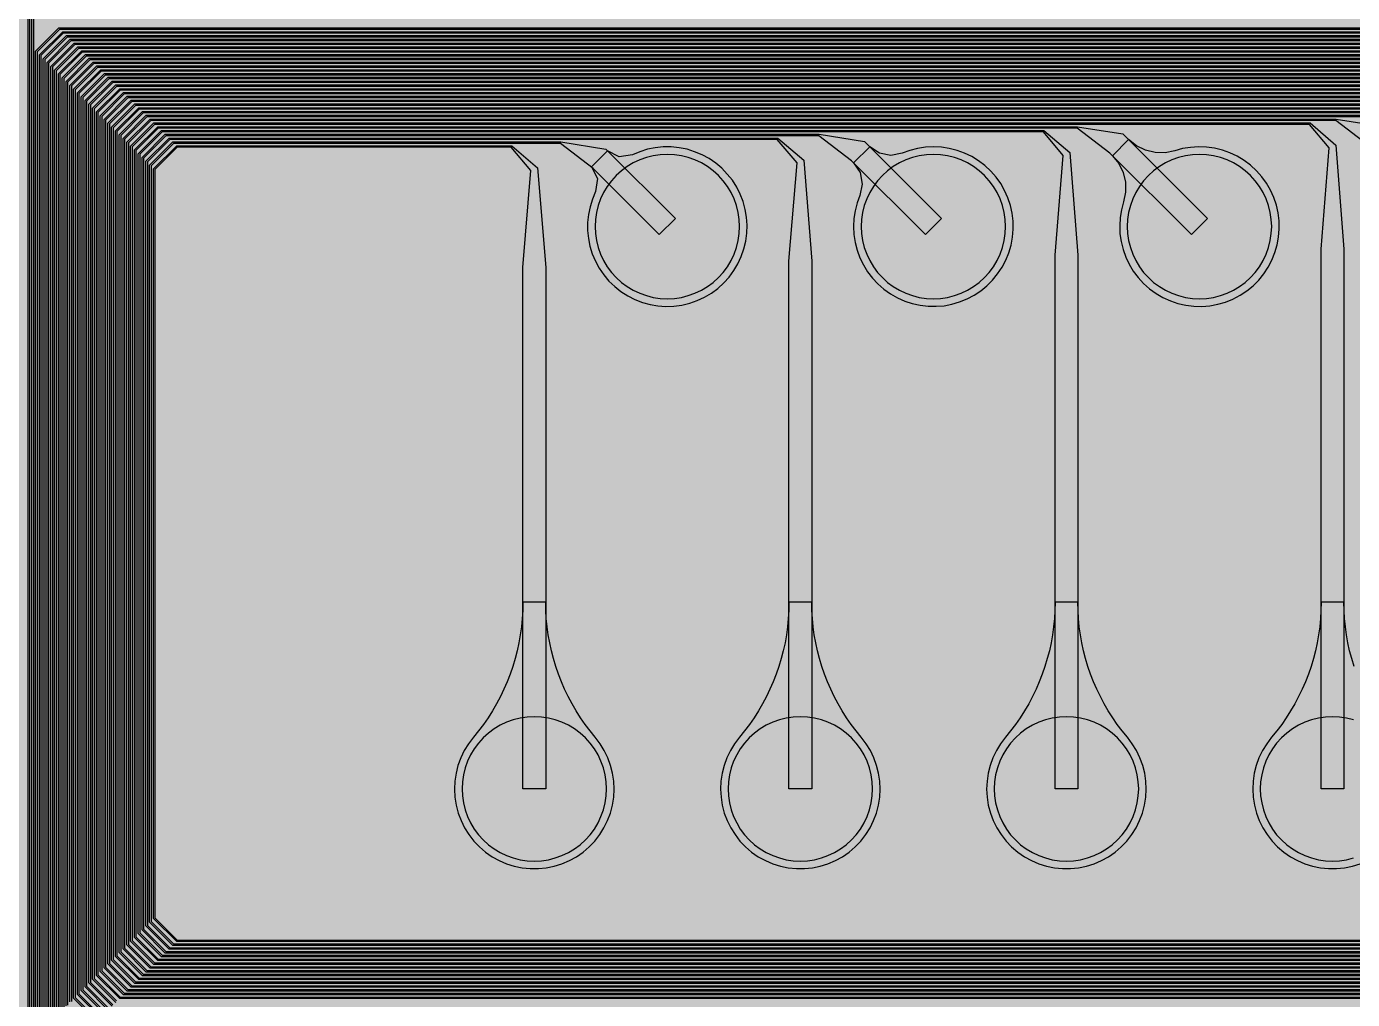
# Model space of a CAD drawing. Header units: metres. Extents: x -7240 to 10960, y -29667 to 1823.
# Drawn here: x -5920 to -4176, y -19170 to -17889 of the extents above; entities that cross this region are included whole.
import ezdxf

# ---------------------------------------------------------------- set-up
doc = ezdxf.new("R2010")
doc.units = ezdxf.units.M
for name, color, linetype in [('Metal1', 4, 'CONTINUOUS'), ('Polyimide', 7, 'CONTINUOUS'), ('Polyimide_Negative', 5, 'CONTINUOUS')]:
    doc.layers.add(name, color=color, linetype=linetype)

msp = doc.modelspace()

# ---------------------------------------------------------------- hatches: boundary and pattern name
at = {"layer": 'Polyimide'}
msp.add_hatch(color=7, dxfattribs=at).paths.add_polyline_path([(4088.5, -11806.9), (4098.7, -11851.2), (4115.6, -11893.5), (4138.6, -11932.7), (4167.4, -11968), (4201.1, -11998.5), (4239, -12023.6), (4280.3, -12042.7), (4349.2, -12073.7), (4413.2, -12113.8), (4471.3, -12162), (4522.3, -12217.7), (4565.4, -12279.7), (4599.7, -12346.9), (4624.7, -12418.2), (4639.9, -12492.2), (4645, -12567.5), (4639.9, -12642.8), (4624.7, -12716.8), (4599.7, -12788.1), (4565.4, -12855.3), (4522.3, -12917.3), (4471.3, -12973), (4413.2, -13021.2), (4349.2, -13061.3), (4280.3, -13092.3), (4239, -13111.4), (4201.1, -13136.5), (4167.4, -13167), (4138.6, -13202.3), (4115.6, -13241.5), (4098.7, -13283.8), (4088.5, -13328.1), (4085, -13373.5), (4085, -13567.5), (4099.4, -13861.6), (4142.6, -14152.8), (4214.2, -14438.4), (4313.4, -14715.5), (4439.2, -14981.7), (4590.6, -15234.2), (4766, -15470.7), (4963.7, -15688.8), (5181.8, -15886.5), (5418.3, -16061.9), (5670.8, -16213.3), (5936.9, -16339.1), (6214.1, -16438.3), (6499.7, -16509.9), (6790.9, -16553.1), (7085, -16567.5), (9960.4, -16567.5), (10038.8, -16571.4), (10116.4, -16582.9), (10192.6, -16601.9), (10266.5, -16628.4), (10337.5, -16662), (10404.8, -16702.3), (10467.9, -16749.1), (10526.1, -16801.8), (10578.8, -16860), (10625.6, -16923), (10665.9, -16990.4), (10699.5, -17061.4), (10725.9, -17135.3), (10745, -17211.4), (10756.5, -17289.1), (10760.4, -17367.5), (10760.4, -21957.3), (10721.6, -22012.9), (10686, -22070.6), (10653.6, -22130.1), (10624.5, -22191.4), (10598.9, -22254.2), (10576.8, -22318.2), (10558.3, -22383.5), (10543.4, -22449.6), (10532.2, -22516.5), (10524.7, -22583.8), (10521, -22651.5), (10521, -22719.3), (10524.7, -22787), (10532.2, -22854.4), (10543.4, -22921.2), (10558.3, -22987.4), (10576.8, -23052.6), (10598.9, -23116.7), (10624.5, -23179.5), (10653.6, -23240.7), (10686, -23300.3), (10721.6, -23357.9), (10760.4, -23413.5), (10760.4, -28667.5), (10756.5, -28745.9), (10745, -28823.6), (10725.9, -28899.7), (10699.5, -28973.6), (10665.9, -29044.6), (10625.6, -29112), (10578.8, -29175), (10526.1, -29233.2), (10467.9, -29285.9), (10404.8, -29332.7), (10337.5, -29373), (10266.5, -29406.6), (10192.6, -29433.1), (10116.4, -29452.1), (10038.8, -29463.6), (9960.4, -29467.5), (-6239.6, -29467.5), (-6318, -29463.6), (-6395.7, -29452.1), (-6471.9, -29433.1), (-6545.8, -29406.6), (-6616.7, -29373), (-6684.1, -29332.7), (-6747.1, -29285.9), (-6805.3, -29233.2), (-6858, -29175), (-6904.8, -29112), (-6945.2, -29044.6), (-6978.7, -28973.6), (-7005.2, -28899.7), (-7024.3, -28823.6), (-7035.8, -28745.9), (-7039.6, -28667.5), (-7039.6, -23426.3), (-6999.4, -23370.1), (-6962.3, -23311.6), (-6928.7, -23251.2), (-6898.5, -23189), (-6871.8, -23125.1), (-6848.8, -23059.9), (-6829.5, -22993.4), (-6814, -22926), (-6802.4, -22857.8), (-6794.6, -22789.1), (-6790.7, -22720), (-6790.7, -22650.8), (-6794.6, -22581.8), (-6802.4, -22513), (-6814, -22444.8), (-6829.5, -22377.4), (-6848.8, -22311), (-6871.8, -22245.7), (-6898.5, -22181.9), (-6928.7, -22119.7), (-6962.3, -22059.2), (-6999.4, -22000.8), (-7039.6, -21944.5), (-7039.6, -17367.5), (-7035.8, -17289.1), (-7024.3, -17211.4), (-7005.2, -17135.3), (-6978.7, -17061.4), (-6945.2, -16990.4), (-6904.8, -16923), (-6858, -16860), (-6805.3, -16801.8), (-6747.1, -16749.1), (-6684.1, -16702.3), (-6616.7, -16662), (-6545.8, -16628.4), (-6471.9, -16601.9), (-6395.7, -16582.9), (-6318, -16571.4), (-6239.6, -16567.5), (-3334, -16567.5), (-3039.9, -16553.1), (-2748.7, -16509.9), (-2463.1, -16438.3), (-2185.9, -16339.1), (-1919.8, -16213.3), (-1667.3, -16061.9), (-1430.8, -15886.5), (-1212.7, -15688.8), (-1015, -15470.7), (-839.6, -15234.2), (-688.2, -14981.7), (-562.4, -14715.5), (-463.2, -14438.4), (-391.6, -14152.8), (-348.4, -13861.6), (-334, -13567.5), (-334, -13373.5), (-337.5, -13328.1), (-347.7, -13283.8), (-364.6, -13241.5), (-387.6, -13202.3), (-416.4, -13167), (-450.1, -13136.5), (-488, -13111.4), (-529.3, -13092.3), (-529.3, -13092.3), (-598.2, -13061.3), (-662.2, -13021.2), (-720.3, -12973), (-771.3, -12917.3), (-814.4, -12855.3), (-848.7, -12788.1), (-873.7, -12716.8), (-888.9, -12642.8), (-894, -12567.5), (-888.9, -12492.2), (-873.7, -12418.2), (-848.7, -12346.9), (-814.4, -12279.7), (-771.3, -12217.7), (-720.3, -12162), (-662.2, -12113.8), (-598.2, -12073.7), (-529.3, -12042.7), (-488, -12023.6), (-450.1, -11998.5), (-416.4, -11968), (-387.6, -11932.7), (-364.6, -11893.5), (-347.7, -11851.2), (-337.5, -11806.9), (-334, -11761.5), (-334, -11074.3), (-337.5, -11028.9), (-347.7, -10984.6), (-364.6, -10942.4), (-387.6, -10903.1), (-416.4, -10867.8), (-450.1, -10837.3), (-488, -10812.2), (-529.3, -10793.2), (-529.3, -10793.2), (-598.2, -10762.1), (-662.2, -10722.1), (-720.3, -10673.8), (-771.3, -10618.1), (-814.4, -10556.1), (-848.7, -10488.9), (-873.7, -10417.6), (-888.9, -10343.7), (-894, -10268.3), (-888.9, -10193), (-873.7, -10119), (-848.7, -10047.8), (-814.4, -9980.5), (-771.3, -9918.5), (-720.3, -9862.9), (-662.2, -9814.6), (-598.2, -9774.6), (-529.3, -9743.5), (-488, -9724.5), (-450.1, -9699.4), (-416.4, -9668.8), (-387.6, -9633.5), (-364.6, -9594.3), (-347.7, -9552), (-337.5, -9507.7), (-334, -9462.4), (-334, -8775.1), (-337.5, -8729.8), (-347.7, -8685.5), (-364.6, -8643.2), (-387.6, -8604), (-416.4, -8568.7), (-450.1, -8538.1), (-488, -8513), (-529.3, -8494), (-529.3, -8494), (-598.2, -8462.9), (-662.2, -8422.9), (-720.3, -8374.6), (-771.3, -8319), (-814.4, -8257), (-848.7, -8189.7), (-873.7, -8118.5), (-888.9, -8044.5), (-894, -7969.2), (-888.9, -7893.8), (-873.7, -7819.9), (-848.7, -7748.6), (-814.4, -7681.4), (-771.3, -7619.4), (-720.3, -7563.7), (-662.2, -7515.4), (-598.2, -7475.4), (-529.3, -7444.3), (-529.3, -7444.3), (-488, -7425.3), (-450.1, -7400.2), (-416.4, -7369.7), (-387.6, -7334.4), (-364.6, -7295.1), (-347.7, -7252.9), (-337.5, -7208.6), (-334, -7163.2), (-334, -6476), (-337.5, -6430.6), (-347.7, -6386.3), (-364.6, -6344), (-387.6, -6304.8), (-416.4, -6269.5), (-450.1, -6239), (-488, -6213.9), (-529.3, -6194.8), (-529.3, -6194.8), (-598.2, -6163.8), (-662.2, -6123.7), (-720.3, -6075.5), (-771.3, -6019.8), (-814.4, -5957.8), (-848.7, -5890.6), (-873.7, -5819.3), (-888.9, -5745.3), (-894, -5670), (-888.9, -5594.7), (-873.7, -5520.7), (-848.7, -5449.4), (-814.4, -5382.2), (-771.3, -5320.2), (-720.3, -5264.5), (-662.2, -5216.3), (-598.2, -5176.2), (-529.3, -5145.2), (-529.3, -5145.2), (-488, -5126.1), (-450.1, -5101), (-416.4, -5070.5), (-387.6, -5035.2), (-364.6, -4996), (-347.7, -4953.7), (-337.5, -4909.4), (-334, -4864), (-334, 380), (-334, 1522.5), (-289, 1522.5), (-288.8, 1515.6), (-288.1, 1508.8), (-287, 1502), (-285.4, 1495.3), (-283.4, 1488.7), (-281, 1482.3), (-278.2, 1476.1), (-274.9, 1470), (-271.3, 1464.2), (-267.3, 1458.6), (-262.9, 1453.3), (-258.2, 1448.3), (-253.2, 1443.6), (-247.9, 1439.2), (-242.3, 1435.2), (-236.5, 1431.6), (-230.4, 1428.3), (-224.2, 1425.5), (-217.8, 1423.1), (-211.2, 1421.1), (-204.5, 1419.5), (-197.7, 1418.4), (-190.9, 1417.7), (-184, 1417.5), (-177.1, 1417.7), (-170.3, 1418.4), (-163.5, 1419.5), (-156.8, 1421.1), (-150.2, 1423.1), (-143.8, 1425.5), (-137.6, 1428.3), (-131.5, 1431.6), (-125.7, 1435.2), (-120.1, 1439.2), (-114.8, 1443.6), (-109.8, 1448.3), (-105.1, 1453.3), (-100.7, 1458.6), (-96.7, 1464.2), (-93.1, 1470), (-89.8, 1476.1), (-87, 1482.3), (-84.6, 1488.7), (-82.6, 1495.3), (-81, 1502), (-79.9, 1508.8), (-79.2, 1515.6), (-79, 1522.5), (1786, 1522.5), (3835, 1522.5), (3835.2, 1529), (3835.9, 1535.6), (3836.9, 1542), (3838.4, 1548.4), (3840.3, 1554.6), (3842.6, 1560.8), (3845.3, 1566.7), (3848.4, 1572.5), (3851.9, 1578.1), (3855.7, 1583.4), (3859.8, 1588.4), (3864.3, 1593.2), (3869.1, 1597.7), (3874.1, 1601.8), (3879.4, 1605.6), (3885, 1609.1), (3890.8, 1612.2), (3896.7, 1614.9), (3902.9, 1617.2), (3909.1, 1619.1), (3915.5, 1620.6), (3921.9, 1621.6), (3928.5, 1622.3), (3935, 1622.5), (3941.5, 1622.3), (3948.1, 1621.6), (3954.5, 1620.6), (3960.9, 1619.1), (3967.1, 1617.2), (3973.3, 1614.9), (3979.2, 1612.2), (3985, 1609.1), (3990.6, 1605.6), (3995.9, 1601.8), (4000.9, 1597.7), (4005.7, 1593.2), (4010.2, 1588.4), (4014.3, 1583.4), (4018.1, 1578.1), (4021.6, 1572.5), (4024.7, 1566.7), (4027.4, 1560.8), (4029.7, 1554.6), (4031.6, 1548.4), (4033.1, 1542), (4034.1, 1535.6), (4034.8, 1529), (4035, 1522.5), (4085, 1522.5), (4085, 380), (4085, 330), (4085, -4864), (4088.5, -4909.4), (4098.7, -4953.7), (4115.6, -4996), (4138.6, -5035.2), (4167.4, -5070.5), (4201.1, -5101), (4239, -5126.1), (4280.3, -5145.2), (4280.3, -5145.2), (4349.2, -5176.2), (4413.2, -5216.3), (4471.3, -5264.5), (4522.3, -5320.2), (4565.4, -5382.2), (4599.7, -5449.4), (4624.7, -5520.7), (4639.9, -5594.7), (4645, -5670), (4639.9, -5745.3), (4624.7, -5819.3), (4599.7, -5890.6), (4565.4, -5957.8), (4522.3, -6019.8), (4471.3, -6075.5), (4413.2, -6123.7), (4349.2, -6163.8), (4280.3, -6194.8), (4239, -6213.9), (4201.1, -6239), (4167.4, -6269.5), (4138.6, -6304.8), (4115.6, -6344), (4098.7, -6386.3), (4088.5, -6430.6), (4085, -6476), (4085, -11761.5), (4088.5, -11806.9)])

# ---------------------------------------------------------------- linework, layer by layer
at = {"layer": 'Metal1'}
for points in [[(-5918.1, -19227.9), (-5918.1, -16946.6), (-5887.5, -16916), (-5232.4, -16916), (-5172.9, -16925.5), (-5066.5, -17031.9), (-5087.7, -17053.1), (-5189.9, -16950.9), (-5232.8, -16918), (-5886.7, -16918), (-5916.1, -16947.4), (-5916.1, -19227.1)], [(-5913.1, -19222.9), (-5913.1, -16951.6), (-5882.5, -16921), (-5281.7, -16921), (-5247.7, -16950.2), (-5237.1, -17084.2), (-5237.1, -17782.5), (-5267.1, -17782.5), (-5267.1, -17084.2), (-5256.5, -16953.8), (-5282.5, -16923), (-5881.7, -16923), (-5911.1, -16952.4), (-5911.1, -19222.1)], [(-5908.1, -19217.9), (-5908.1, -17921.6), (-5877.5, -17891), (143.3, -17891), (179.6, -17919.2), (187.9, -17982.8), (187.9, -18152.5), (157.9, -18152.5), (157.9, -17982.8), (166.1, -17924.8), (142.5, -17893), (-5876.7, -17893), (-5906.1, -17922.4), (-5906.1, -19217.1)], [(-5903.1, -19212.9), (-5903.1, -17926.6), (-5872.5, -17896), (-31.7, -17896), (1.8, -17925.4), (12.9, -18086.2), (12.9, -18892.5), (-17.1, -18892.5), (-17.1, -18086.2), (-6.1, -17928.6), (-32.5, -17898), (-5871.7, -17898), (-5901.1, -17927.4), (-5901.1, -19212.1)], [(-5898.1, -19207.9), (-5898.1, -17931.6), (-5867.5, -17901), (-348.1, -17901), (-299, -17923.6), (-247.4, -17997.3), (-164.1, -18145.1), (-190.2, -18159.9), (-273.5, -18012), (-308.2, -17932.6), (-348.6, -17903), (-5866.7, -17903), (-5896.1, -17932.4), (-5896.1, -19207.1)], [(-5893.1, -19202.9), (-5893.1, -17936.6), (-5862.5, -17906), (-381.7, -17906), (-348.1, -17935.4), (-337.1, -18094.2), (-337.1, -18892.5), (-367.1, -18892.5), (-367.1, -18094.2), (-356.1, -17938.6), (-382.5, -17908), (-5861.7, -17908), (-5891.1, -17937.4), (-5891.1, -19202.1)], [(-5888.1, -19197.9), (-5888.1, -17941.6), (-5857.5, -17911), (-698.1, -17911), (-648.4, -17933), (-600.1, -17998.6), (-514.2, -18144.9), (-540.1, -18160.1), (-626, -18013.8), (-657.9, -17942.7), (-698.6, -17913), (-5856.7, -17913), (-5886.1, -17942.4), (-5886.1, -19197.1)], [(-5883.1, -19192.9), (-5883.1, -17946.6), (-5852.5, -17916), (-731.7, -17916), (-698.1, -17945.3), (-687.1, -18102.2), (-687.1, -18892.5), (-717.1, -18892.5), (-717.1, -18102.2), (-706.1, -17948.7), (-732.5, -17918), (-5851.7, -17918), (-5881.1, -17947.4), (-5881.1, -19192.1)], [(-5878.1, -19187.9), (-5878.1, -17951.6), (-5847.5, -17921), (-1048.1, -17921), (-997.7, -17942.4), (-953, -18000), (-864.3, -18144.7), (-889.9, -18160.3), (-978.6, -18015.6), (-1007.7, -17952.8), (-1048.6, -17923), (-5846.7, -17923), (-5876.1, -17952.4), (-5876.1, -19187.1)], [(-5873.1, -19182.9), (-5873.1, -17956.6), (-5842.5, -17926), (-1081.7, -17926), (-1048.1, -17955.3), (-1037.1, -18110.2), (-1037.1, -18892.5), (-1067.1, -18892.5), (-1067.1, -18110.2), (-1056.2, -17958.7), (-1082.5, -17928), (-5841.7, -17928), (-5871.1, -17957.4), (-5871.1, -19182.1)], [(-5868.1, -19177.9), (-5868.1, -17961.6), (-5837.5, -17931), (-1398.1, -17931), (-1346.9, -17951.7), (-1306, -18001.5), (-1214.5, -18144.4), (-1239.8, -18160.6), (-1331.3, -18017.7), (-1357.4, -17962.9), (-1398.6, -17933), (-5836.7, -17933), (-5866.1, -17962.4), (-5866.1, -19177.1)], [(-5863.1, -19172.9), (-5863.1, -17966.6), (-5832.5, -17936), (-1431.7, -17936), (-1398.1, -17965.3), (-1387.1, -18118.2), (-1387.1, -18892.5), (-1417.1, -18892.5), (-1417.1, -18118.2), (-1406.2, -17968.7), (-1432.5, -17938), (-5831.7, -17938), (-5861.1, -17967.4), (-5861.1, -19172.1)], [(-5827.5, -19198.5), (-5858.1, -19167.9), (-5858.1, -17971.6), (-5827.5, -17941), (-1748.1, -17941), (-1696.1, -17960.8), (-1659.2, -18003.2), (-1564.7, -18144.1), (-1589.6, -18160.9), (-1684.1, -18019.9), (-1707.1, -17973), (-1748.6, -17943), (-5826.7, -17943), (-5856.1, -17972.4), (-5856.1, -19167.1), (-5826.7, -19196.5)], [(-5822.5, -19193.5), (-5853.1, -19162.9), (-5853.1, -17976.6), (-5822.5, -17946), (-1781.7, -17946), (-1748, -17975.3), (-1737.1, -18126.2), (-1737.1, -18892.5), (-1767.1, -18892.5), (-1767.1, -18126.2), (-1756.2, -17978.7), (-1782.5, -17948), (-5821.7, -17948), (-5851.1, -17977.4), (-5851.1, -19162.1), (-5821.7, -19191.5)], [(-5817.5, -19188.5), (-5848.1, -19157.9), (-5848.1, -17981.6), (-5817.5, -17951), (-2098.1, -17951), (-2045.3, -17969.9), (-2012.6, -18005.1), (-1914.9, -18143.9), (-1939.4, -18161.1), (-2037.1, -18022.4), (-2056.9, -17983.2), (-2098.6, -17953), (-5816.7, -17953), (-5846.1, -17982.4), (-5846.1, -19157.1), (-5816.7, -19186.5)], [(-5812.5, -19183.5), (-5843.1, -19152.9), (-5843.1, -17986.6), (-5812.5, -17956), (-2131.7, -17956), (-2098, -17985.3), (-2087.1, -18134.2), (-2087.1, -18892.5), (-2117.1, -18892.5), (-2117.1, -18134.2), (-2106.3, -17988.7), (-2132.5, -17958), (-5811.7, -17958), (-5841.1, -17987.4), (-5841.1, -19152.1), (-5811.7, -19181.5)], [(-5807.5, -19178.5), (-5838.1, -19147.9), (-5838.1, -17991.6), (-5807.5, -17961), (-2448.1, -17961), (-2394.4, -17978.8), (-2366.1, -18007.2), (-2265.1, -18143.6), (-2289.2, -18161.4), (-2390.2, -18025.1), (-2406.6, -17993.4), (-2448.6, -17963), (-5806.7, -17963), (-5836.1, -17992.4), (-5836.1, -19147.1), (-5806.7, -19176.5)], [(-5802.5, -19173.5), (-5833.1, -19142.9), (-5833.1, -17996.6), (-5802.5, -17966), (-2481.7, -17966), (-2448, -17995.3), (-2437.1, -18142.2), (-2437.1, -18892.5), (-2467.1, -18892.5), (-2467.1, -18142.2), (-2456.3, -17998.7), (-2482.5, -17968), (-5801.7, -17968), (-5831.1, -17997.4), (-5831.1, -19142.1), (-5801.7, -19171.5)], [(628.3, -19168.5), (-5797.5, -19168.5), (-5828.1, -19137.9), (-5828.1, -18001.6), (-5797.5, -17971), (-2798.1, -17971), (-2743.4, -17987.6), (-2719.9, -18009.6), (-2615.3, -18143.3), (-2638.9, -18161.7), (-2743.5, -18028.1), (-2756.3, -18003.6), (-2798.6, -17973), (-5796.7, -17973), (-5826.1, -18002.4), (-5826.1, -19137.1), (-5796.7, -19166.5), (627.5, -19166.5)], [(623.3, -19163.5), (-5792.5, -19163.5), (-5823.1, -19132.9), (-5823.1, -18006.6), (-5792.5, -17976), (-2831.7, -17976), (-2797.9, -18005.3), (-2787.1, -18150.2), (-2787.1, -18892.5), (-2817.1, -18892.5), (-2817.1, -18150.2), (-2806.3, -18008.7), (-2832.5, -17978), (-5791.7, -17978), (-5821.1, -18007.4), (-5821.1, -19132.1), (-5791.7, -19161.5), (622.5, -19161.5)], [(618.3, -19158.5), (-5787.5, -19158.5), (-5818.1, -19127.9), (-5818.1, -18011.6), (-5787.5, -17981), (-3177.4, -17981), (-3121.3, -17995.6), (-3086.5, -18021.9), (-2966.5, -18141.9), (-2987.7, -18163.1), (-3107.7, -18043.1), (-3131.5, -18010.9), (-3177.8, -17983), (-5786.7, -17983), (-5816.1, -18012.4), (-5816.1, -19127.1), (-5786.7, -19156.5), (617.5, -19156.5)], [(613.3, -19153.5), (-5782.5, -19153.5), (-5813.1, -19122.9), (-5813.1, -18016.6), (-5782.5, -17986), (-3181.7, -17986), (-3147.9, -18015.2), (-3137.1, -18158.2), (-3137.1, -18892.5), (-3167.1, -18892.5), (-3167.1, -18158.2), (-3156.4, -18018.8), (-3182.5, -17988), (-5781.7, -17988), (-5811.1, -18017.4), (-5811.1, -19122.1), (-5781.7, -19151.5), (612.5, -19151.5)], [(608.3, -19148.5), (-5777.5, -19148.5), (-5808.1, -19117.9), (-5808.1, -18021.6), (-5777.5, -17991), (-3517.4, -17991), (-3460.5, -18004.4), (-3436.5, -18021.9), (-3316.5, -18141.9), (-3337.7, -18163.1), (-3457.7, -18043.1), (-3472.3, -18022), (-3517.8, -17993), (-5776.7, -17993), (-5806.1, -18022.4), (-5806.1, -19117.1), (-5776.7, -19146.5), (607.5, -19146.5)], [(603.3, -19143.5), (-5772.5, -19143.5), (-5803.1, -19112.9), (-5803.1, -18026.6), (-5772.5, -17996), (-3531.7, -17996), (-3497.9, -18025.2), (-3487.1, -18166.2), (-3487.1, -18892.5), (-3517.1, -18892.5), (-3517.1, -18166.2), (-3506.4, -18028.8), (-3532.5, -17998), (-5771.7, -17998), (-5801.1, -18027.4), (-5801.1, -19112.1), (-5771.7, -19141.5), (602.5, -19141.5)], [(598.3, -19138.5), (-5767.5, -19138.5), (-5798.1, -19107.9), (-5798.1, -18031.6), (-5767.5, -18001), (-3857.4, -18001), (-3799.4, -18012.8), (-3786.5, -18021.9), (-3666.5, -18141.9), (-3687.7, -18163.1), (-3807.7, -18043.1), (-3813.4, -18033.7), (-3857.8, -18003), (-5766.7, -18003), (-5796.1, -18032.4), (-5796.1, -19107.1), (-5766.7, -19136.5), (597.5, -19136.5)], [(593.3, -19133.5), (-5762.5, -19133.5), (-5793.1, -19102.9), (-5793.1, -18036.6), (-5762.5, -18006), (-3881.7, -18006), (-3847.8, -18035.2), (-3837.1, -18174.2), (-3837.1, -18892.5), (-3867.1, -18892.5), (-3867.1, -18174.2), (-3856.4, -18038.8), (-3882.5, -18008), (-5761.7, -18008), (-5791.1, -18037.4), (-5791.1, -19102.1), (-5761.7, -19131.5), (592.5, -19131.5)], [(588.3, -19128.5), (-5757.5, -19128.5), (-5788.1, -19097.9), (-5788.1, -18041.6), (-5757.5, -18011), (-4197.4, -18011), (-4137.9, -18020.5), (-4016.5, -18141.9), (-4037.7, -18163.1), (-4154.9, -18045.9), (-4197.8, -18013), (-5756.7, -18013), (-5786.1, -18042.4), (-5786.1, -19097.1), (-5756.7, -19126.5), (587.5, -19126.5)], [(583.3, -19123.5), (-5752.5, -19123.5), (-5783.1, -19092.9), (-5783.1, -18046.6), (-5752.5, -18016), (-4231.7, -18016), (-4197.8, -18045.2), (-4187.1, -18182.2), (-4187.1, -18892.5), (-4217.1, -18892.5), (-4217.1, -18182.2), (-4206.5, -18048.8), (-4232.5, -18018), (-5751.7, -18018), (-5781.1, -18047.4), (-5781.1, -19092.1), (-5751.7, -19121.5), (582.5, -19121.5)], [(578.3, -19118.5), (-5747.5, -19118.5), (-5778.1, -19087.9), (-5778.1, -18051.6), (-5747.5, -18021), (-4537.4, -18021), (-4477.9, -18030.5), (-4366.5, -18141.9), (-4387.7, -18163.1), (-4494.9, -18055.9), (-4537.8, -18023), (-5746.7, -18023), (-5776.1, -18052.4), (-5776.1, -19087.1), (-5746.7, -19116.5), (577.5, -19116.5)], [(573.3, -19113.5), (-5742.5, -19113.5), (-5773.1, -19082.9), (-5773.1, -18056.6), (-5742.5, -18026), (-4581.7, -18026), (-4547.7, -18055.2), (-4537.1, -18190.2), (-4537.1, -18892.5), (-4567.1, -18892.5), (-4567.1, -18190.2), (-4556.5, -18058.8), (-4582.5, -18028), (-5741.7, -18028), (-5771.1, -18057.4), (-5771.1, -19082.1), (-5741.7, -19111.5), (572.5, -19111.5)], [(568.3, -19108.5), (-5737.5, -19108.5), (-5768.1, -19077.9), (-5768.1, -18061.6), (-5737.5, -18031), (-4877.4, -18031), (-4817.9, -18040.5), (-4716.5, -18141.9), (-4737.7, -18163.1), (-4834.9, -18065.9), (-4877.8, -18033), (-5736.7, -18033), (-5766.1, -18062.4), (-5766.1, -19077.1), (-5736.7, -19106.5), (567.5, -19106.5)], [(563.3, -19103.5), (-5732.5, -19103.5), (-5763.1, -19072.9), (-5763.1, -18066.6), (-5732.5, -18036), (-4931.7, -18036), (-4897.7, -18065.2), (-4887.1, -18198.2), (-4887.1, -18892.5), (-4917.1, -18892.5), (-4917.1, -18198.2), (-4906.5, -18068.8), (-4932.5, -18038), (-5731.7, -18038), (-5761.1, -18067.4), (-5761.1, -19072.1), (-5731.7, -19101.5), (562.5, -19101.5)], [(558.3, -19098.5), (-5727.5, -19098.5), (-5758.1, -19067.9), (-5758.1, -18071.6), (-5727.5, -18041), (-5217.4, -18041), (-5157.9, -18050.5), (-5066.5, -18141.9), (-5087.7, -18163.1), (-5174.9, -18075.9), (-5217.8, -18043), (-5726.7, -18043), (-5756.1, -18072.4), (-5756.1, -19067.1), (-5726.7, -19096.5), (557.5, -19096.5)], [(553.3, -19093.5), (-5722.5, -19093.5), (-5753.1, -19062.9), (-5753.1, -18076.6), (-5722.5, -18046), (-5281.7, -18046), (-5247.7, -18075.2), (-5237.1, -18206.2), (-5237.1, -18892.5), (-5267.1, -18892.5), (-5267.1, -18206.2), (-5256.6, -18078.8), (-5282.5, -18048), (-5721.7, -18048), (-5751.1, -18077.4), (-5751.1, -19062.1), (-5721.7, -19091.5), (552.5, -19091.5)], [(-4173.8, -18731.4), (-4176.9, -18721.1), (-4179.6, -18710.8), (-4181.9, -18700.3), (-4183.8, -18689.7), (-4185.2, -18679.1), (-4186.3, -18668.4), (-4186.9, -18657.7), (-4187.1, -18646.9), (-4217.1, -18646.9), (-4217.1, -18646.9), (-4217.3, -18657.7), (-4218, -18668.4), (-4219, -18679.1), (-4220.5, -18689.7), (-4222.3, -18700.3), (-4224.6, -18710.8), (-4227.3, -18721.1), (-4230.4, -18731.4), (-4233.9, -18741.6), (-4237.8, -18751.6), (-4242.1, -18761.4), (-4246.7, -18771.1), (-4251.8, -18780.6), (-4257.2, -18789.9), (-4262.9, -18798.9), (-4269, -18807.7), (-4275.5, -18816.3), (-4282.3, -18824.6), (-4288.7, -18833.1), (-4294.2, -18842.1), (-4298.9, -18851.7), (-4302.5, -18861.6), (-4305.1, -18871.9), (-4306.6, -18882.4), (-4307.1, -18893), (-4306.5, -18903.6), (-4304.9, -18914.1), (-4302.2, -18924.3), (-4298.5, -18934.2), (-4293.8, -18943.7), (-4288.1, -18952.7), (-4281.6, -18961.1), (-4274.3, -18968.8), (-4266.2, -18975.7), (-4257.5, -18981.7), (-4248.2, -18986.8), (-4238.5, -18991), (-4228.4, -18994.2), (-4218, -18996.3), (-4207.4, -18997.4), (-4196.8, -18997.4), (-4186.3, -18996.3), (-4175.9, -18994.2), (-4165.8, -18991)]]:
    msp.add_lwpolyline(points, dxfattribs=at)
for points in [[(-5177, -18073.8), (-5169, -18089.3), (-5171.5, -18106.5), (-5175.7, -18116.2), (-5178.8, -18126.3), (-5180.9, -18136.6), (-5182, -18147.1), (-5182, -18157.6), (-5181, -18168.1), (-5178.9, -18178.4), (-5175.8, -18188.5), (-5171.7, -18198.2), (-5166.6, -18207.4), (-5160.7, -18216.1), (-5153.9, -18224.1), (-5146.3, -18231.5), (-5138.1, -18238), (-5129.2, -18243.7), (-5119.8, -18248.4), (-5110, -18252.2), (-5099.8, -18255), (-5089.4, -18256.8), (-5078.9, -18257.5), (-5068.4, -18257.1), (-5058, -18255.7), (-5047.7, -18253.3), (-5037.8, -18249.9), (-5028.2, -18245.4), (-5019.2, -18240.1), (-5010.7, -18233.8), (-5002.9, -18226.7), (-4995.8, -18218.9), (-4989.6, -18210.5), (-4984.2, -18201.4), (-4979.8, -18191.8), (-4976.3, -18181.9), (-4973.9, -18171.7), (-4972.5, -18161.2), (-4972.1, -18150.7), (-4972.8, -18140.2), (-4974.6, -18129.8), (-4977.4, -18119.6), (-4981.2, -18109.8), (-4985.9, -18100.4), (-4991.6, -18091.6), (-4998.2, -18083.3), (-5005.5, -18075.7), (-5013.5, -18068.9), (-5022.2, -18063), (-5031.5, -18057.9), (-5041.2, -18053.9), (-5051.2, -18050.7), (-5061.5, -18048.7), (-5072, -18047.6), (-5082.6, -18047.6), (-5093, -18048.7), (-5103.3, -18050.8), (-5113.4, -18054), (-5123.1, -18058.1), (-5140.3, -18060.6), (-5155.8, -18052.6), (-5177, -18073.8)], [(-4832.1, -18068.7), (-4823.6, -18081.5), (-4820.7, -18096.5), (-4823.8, -18111.5), (-4827.4, -18121.4), (-4830, -18131.6), (-4831.6, -18142), (-4832.1, -18152.5), (-4831.6, -18163), (-4830, -18173.4), (-4827.4, -18183.6), (-4823.8, -18193.5), (-4819.2, -18203), (-4813.7, -18211.9), (-4807.3, -18220.3), (-4800.1, -18228), (-4792.2, -18234.9), (-4783.6, -18241), (-4774.5, -18246.2), (-4764.9, -18250.5), (-4754.9, -18253.8), (-4744.6, -18256), (-4734.1, -18257.3), (-4723.6, -18257.4), (-4713.1, -18256.6), (-4702.8, -18254.6), (-4692.7, -18251.7), (-4682.9, -18247.7), (-4673.6, -18242.8), (-4664.8, -18237), (-4656.7, -18230.4), (-4649.3, -18222.9), (-4642.6, -18214.8), (-4636.8, -18206), (-4631.9, -18196.7), (-4627.9, -18186.9), (-4625, -18176.8), (-4623.1, -18166.5), (-4622.2, -18156), (-4622.4, -18145.5), (-4623.6, -18135), (-4625.9, -18124.8), (-4629.1, -18114.8), (-4633.4, -18105.1), (-4638.6, -18096), (-4644.7, -18087.4), (-4651.6, -18079.5), (-4659.3, -18072.3), (-4667.7, -18065.9), (-4676.7, -18060.4), (-4686.1, -18055.8), (-4696, -18052.2), (-4706.2, -18049.6), (-4716.6, -18048), (-4727.1, -18047.5), (-4737.6, -18048), (-4748, -18049.6), (-4758.2, -18052.2), (-4768.1, -18055.8), (-4783.1, -18058.9), (-4798.2, -18056), (-4810.9, -18047.5), (-4832.1, -18068.7)], [(-4491.6, -18059.2), (-4483.4, -18069.5), (-4477.6, -18081.3), (-4474.5, -18094.1), (-4474.3, -18107.2), (-4477, -18120.1), (-4479.8, -18130.3), (-4481.5, -18140.7), (-4482.1, -18151.3), (-4481.7, -18161.9), (-4480.2, -18172.3), (-4477.7, -18182.6), (-4474.2, -18192.6), (-4469.7, -18202.1), (-4464.2, -18211.2), (-4457.9, -18219.6), (-4450.7, -18227.4), (-4442.8, -18234.4), (-4434.2, -18240.6), (-4425.1, -18245.9), (-4415.4, -18250.3), (-4405.4, -18253.6), (-4395.1, -18256), (-4384.6, -18257.2), (-4374, -18257.5), (-4363.5, -18256.6), (-4353.1, -18254.7), (-4342.9, -18251.8), (-4333.1, -18247.8), (-4323.7, -18242.9), (-4314.9, -18237.1), (-4306.7, -18230.4), (-4299.2, -18222.9), (-4292.5, -18214.7), (-4286.7, -18205.9), (-4281.8, -18196.5), (-4277.9, -18186.7), (-4274.9, -18176.6), (-4273, -18166.2), (-4272.2, -18155.6), (-4272.4, -18145), (-4273.7, -18134.6), (-4276, -18124.2), (-4279.4, -18114.2), (-4283.7, -18104.6), (-4289, -18095.4), (-4295.2, -18086.8), (-4302.2, -18078.9), (-4310, -18071.8), (-4318.4, -18065.4), (-4327.5, -18060), (-4337.1, -18055.4), (-4347, -18051.9), (-4357.3, -18049.4), (-4367.8, -18047.9), (-4378.3, -18047.5), (-4388.9, -18048.2), (-4399.3, -18049.9), (-4409.5, -18052.6), (-4422.4, -18055.3), (-4435.6, -18055.1), (-4448.3, -18052), (-4460.1, -18046.2), (-4470.4, -18038), (-4491.6, -18059.2)], [(-5267.1, -18646.9), (-5267.3, -18657.7), (-5268, -18668.4), (-5269, -18679.1), (-5270.5, -18689.7), (-5272.3, -18700.3), (-5274.6, -18710.8), (-5277.3, -18721.1), (-5280.4, -18731.4), (-5283.9, -18741.6), (-5287.8, -18751.6), (-5292.1, -18761.4), (-5296.7, -18771.1), (-5301.8, -18780.6), (-5307.2, -18789.9), (-5312.9, -18798.9), (-5319, -18807.7), (-5325.5, -18816.3), (-5332.3, -18824.6), (-5338.7, -18833.1), (-5344.2, -18842.1), (-5348.9, -18851.7), (-5352.5, -18861.6), (-5355.1, -18871.9), (-5356.6, -18882.4), (-5357.1, -18893), (-5356.5, -18903.6), (-5354.9, -18914.1), (-5352.2, -18924.3), (-5348.5, -18934.2), (-5343.8, -18943.7), (-5338.1, -18952.7), (-5331.6, -18961.1), (-5324.3, -18968.8), (-5316.2, -18975.7), (-5307.5, -18981.7), (-5298.2, -18986.8), (-5288.5, -18991), (-5278.4, -18994.2), (-5268, -18996.3), (-5257.4, -18997.4), (-5246.8, -18997.4), (-5236.3, -18996.3), (-5225.9, -18994.2), (-5215.8, -18991), (-5206, -18986.8), (-5196.7, -18981.7), (-5188, -18975.7), (-5180, -18968.8), (-5172.6, -18961.1), (-5166.1, -18952.7), (-5160.5, -18943.7), (-5155.8, -18934.2), (-5152.1, -18924.3), (-5149.4, -18914.1), (-5147.7, -18903.6), (-5147.1, -18893), (-5147.6, -18882.4), (-5149.2, -18871.9), (-5151.8, -18861.6), (-5155.4, -18851.7), (-5160, -18842.1), (-5165.6, -18833.1), (-5172, -18824.6), (-5178.8, -18816.3), (-5185.2, -18807.7), (-5191.3, -18798.9), (-5197.1, -18789.9), (-5202.5, -18780.6), (-5207.5, -18771.1), (-5212.2, -18761.4), (-5216.4, -18751.6), (-5220.3, -18741.6), (-5223.8, -18731.4), (-5226.9, -18721.1), (-5229.6, -18710.8), (-5231.9, -18700.3), (-5233.8, -18689.7), (-5235.2, -18679.1), (-5236.3, -18668.4), (-5236.9, -18657.7), (-5237.1, -18646.9), (-5267.1, -18646.9)], [(-4917.1, -18646.9), (-4917.3, -18657.7), (-4918, -18668.4), (-4919, -18679.1), (-4920.5, -18689.7), (-4922.3, -18700.3), (-4924.6, -18710.8), (-4927.3, -18721.1), (-4930.4, -18731.4), (-4933.9, -18741.6), (-4937.8, -18751.6), (-4942.1, -18761.4), (-4946.7, -18771.1), (-4951.8, -18780.6), (-4957.2, -18789.9), (-4962.9, -18798.9), (-4969, -18807.7), (-4975.5, -18816.3), (-4982.3, -18824.6), (-4988.7, -18833.1), (-4994.2, -18842.1), (-4998.9, -18851.7), (-5002.5, -18861.6), (-5005.1, -18871.9), (-5006.6, -18882.4), (-5007.1, -18893), (-5006.5, -18903.6), (-5004.9, -18914.1), (-5002.2, -18924.3), (-4998.5, -18934.2), (-4993.8, -18943.7), (-4988.1, -18952.7), (-4981.6, -18961.1), (-4974.3, -18968.8), (-4966.2, -18975.7), (-4957.5, -18981.7), (-4948.2, -18986.8), (-4938.5, -18991), (-4928.4, -18994.2), (-4918, -18996.3), (-4907.4, -18997.4), (-4896.8, -18997.4), (-4886.3, -18996.3), (-4875.9, -18994.2), (-4865.8, -18991), (-4856, -18986.8), (-4846.7, -18981.7), (-4838, -18975.7), (-4830, -18968.8), (-4822.6, -18961.1), (-4816.1, -18952.7), (-4810.5, -18943.7), (-4805.8, -18934.2), (-4802.1, -18924.3), (-4799.4, -18914.1), (-4797.7, -18903.6), (-4797.1, -18893), (-4797.6, -18882.4), (-4799.2, -18871.9), (-4801.8, -18861.6), (-4805.4, -18851.7), (-4810, -18842.1), (-4815.6, -18833.1), (-4822, -18824.6), (-4828.8, -18816.3), (-4835.2, -18807.7), (-4841.3, -18798.9), (-4847.1, -18789.9), (-4852.5, -18780.6), (-4857.5, -18771.1), (-4862.2, -18761.4), (-4866.4, -18751.6), (-4870.3, -18741.6), (-4873.8, -18731.4), (-4876.9, -18721.1), (-4879.6, -18710.8), (-4881.9, -18700.3), (-4883.8, -18689.7), (-4885.2, -18679.1), (-4886.3, -18668.4), (-4886.9, -18657.7), (-4887.1, -18646.9), (-4917.1, -18646.9)], [(-4567.1, -18646.9), (-4567.3, -18657.7), (-4568, -18668.4), (-4569, -18679.1), (-4570.5, -18689.7), (-4572.3, -18700.3), (-4574.6, -18710.8), (-4577.3, -18721.1), (-4580.4, -18731.4), (-4583.9, -18741.6), (-4587.8, -18751.6), (-4592.1, -18761.4), (-4596.7, -18771.1), (-4601.8, -18780.6), (-4607.2, -18789.9), (-4612.9, -18798.9), (-4619, -18807.7), (-4625.5, -18816.3), (-4632.3, -18824.6), (-4638.7, -18833.1), (-4644.2, -18842.1), (-4648.9, -18851.7), (-4652.5, -18861.6), (-4655.1, -18871.9), (-4656.6, -18882.4), (-4657.1, -18893), (-4656.5, -18903.6), (-4654.9, -18914.1), (-4652.2, -18924.3), (-4648.5, -18934.2), (-4643.8, -18943.7), (-4638.1, -18952.7), (-4631.6, -18961.1), (-4624.3, -18968.8), (-4616.2, -18975.7), (-4607.5, -18981.7), (-4598.2, -18986.8), (-4588.5, -18991), (-4578.4, -18994.2), (-4568, -18996.3), (-4557.4, -18997.4), (-4546.8, -18997.4), (-4536.3, -18996.3), (-4525.9, -18994.2), (-4515.8, -18991), (-4506, -18986.8), (-4496.7, -18981.7), (-4488, -18975.7), (-4480, -18968.8), (-4472.6, -18961.1), (-4466.1, -18952.7), (-4460.5, -18943.7), (-4455.8, -18934.2), (-4452.1, -18924.3), (-4449.4, -18914.1), (-4447.7, -18903.6), (-4447.1, -18893), (-4447.6, -18882.4), (-4449.2, -18871.9), (-4451.8, -18861.6), (-4455.4, -18851.7), (-4460, -18842.1), (-4465.6, -18833.1), (-4472, -18824.6), (-4478.8, -18816.3), (-4485.2, -18807.7), (-4491.3, -18798.9), (-4497.1, -18789.9), (-4502.5, -18780.6), (-4507.5, -18771.1), (-4512.2, -18761.4), (-4516.4, -18751.6), (-4520.3, -18741.6), (-4523.8, -18731.4), (-4526.9, -18721.1), (-4529.6, -18710.8), (-4531.9, -18700.3), (-4533.8, -18689.7), (-4535.2, -18679.1), (-4536.3, -18668.4), (-4536.9, -18657.7), (-4537.1, -18646.9), (-4567.1, -18646.9)]]:
    msp.add_lwpolyline(points, close=True, dxfattribs=at)
at = {"layer": 'Polyimide_Negative'}
for points in [[(-4982.1, -18152.5), (-4982.6, -18143.2), (-4984, -18134), (-4986.2, -18124.9), (-4989.4, -18116.1), (-4993.3, -18107.7), (-4998.1, -18099.7), (-5003.7, -18092.2), (-5009.9, -18085.3), (-5016.9, -18079.1), (-5024.3, -18073.5), (-5032.3, -18068.7), (-5040.8, -18064.7), (-5049.5, -18061.6), (-5058.6, -18059.3), (-5067.8, -18058), (-5077.1, -18057.5), (-5086.4, -18058), (-5095.7, -18059.3), (-5104.7, -18061.6), (-5113.5, -18064.7), (-5121.9, -18068.7), (-5129.9, -18073.5), (-5137.4, -18079.1), (-5144.3, -18085.3), (-5150.6, -18092.2), (-5156.1, -18099.7), (-5160.9, -18107.7), (-5164.9, -18116.1), (-5168, -18124.9), (-5170.3, -18134), (-5171.7, -18143.2), (-5172.1, -18152.5), (-5171.7, -18161.8), (-5170.3, -18171), (-5168, -18180.1), (-5164.9, -18188.9), (-5160.9, -18197.3), (-5156.1, -18205.3), (-5150.6, -18212.8), (-5144.3, -18219.7), (-5137.4, -18225.9), (-5129.9, -18231.5), (-5121.9, -18236.3), (-5113.5, -18240.3), (-5104.7, -18243.4), (-5095.7, -18245.7), (-5086.4, -18247), (-5077.1, -18247.5), (-5067.8, -18247), (-5058.6, -18245.7), (-5049.5, -18243.4), (-5040.8, -18240.3), (-5032.3, -18236.3), (-5024.3, -18231.5), (-5016.9, -18225.9), (-5009.9, -18219.7), (-5003.7, -18212.8), (-4998.1, -18205.3), (-4993.3, -18197.3), (-4989.4, -18188.9), (-4986.2, -18180.1), (-4984, -18171), (-4982.6, -18161.8), (-4982.1, -18152.5)], [(-4632.1, -18152.5), (-4632.6, -18143.2), (-4634, -18134), (-4636.2, -18124.9), (-4639.4, -18116.1), (-4643.3, -18107.7), (-4648.1, -18099.7), (-4653.7, -18092.2), (-4659.9, -18085.3), (-4666.9, -18079.1), (-4674.3, -18073.5), (-4682.3, -18068.7), (-4690.8, -18064.7), (-4699.5, -18061.6), (-4708.6, -18059.3), (-4717.8, -18058), (-4727.1, -18057.5), (-4736.4, -18058), (-4745.7, -18059.3), (-4754.7, -18061.6), (-4763.5, -18064.7), (-4771.9, -18068.7), (-4779.9, -18073.5), (-4787.4, -18079.1), (-4794.3, -18085.3), (-4800.6, -18092.2), (-4806.1, -18099.7), (-4810.9, -18107.7), (-4814.9, -18116.1), (-4818, -18124.9), (-4820.3, -18134), (-4821.7, -18143.2), (-4822.1, -18152.5), (-4821.7, -18161.8), (-4820.3, -18171), (-4818, -18180.1), (-4814.9, -18188.9), (-4810.9, -18197.3), (-4806.1, -18205.3), (-4800.6, -18212.8), (-4794.3, -18219.7), (-4787.4, -18225.9), (-4779.9, -18231.5), (-4771.9, -18236.3), (-4763.5, -18240.3), (-4754.7, -18243.4), (-4745.7, -18245.7), (-4736.4, -18247), (-4727.1, -18247.5), (-4717.8, -18247), (-4708.6, -18245.7), (-4699.5, -18243.4), (-4690.8, -18240.3), (-4682.3, -18236.3), (-4674.3, -18231.5), (-4666.9, -18225.9), (-4659.9, -18219.7), (-4653.7, -18212.8), (-4648.1, -18205.3), (-4643.3, -18197.3), (-4639.4, -18188.9), (-4636.2, -18180.1), (-4634, -18171), (-4632.6, -18161.8), (-4632.1, -18152.5)], [(-4282.1, -18152.5), (-4282.6, -18143.2), (-4284, -18134), (-4286.2, -18124.9), (-4289.4, -18116.1), (-4293.3, -18107.7), (-4298.1, -18099.7), (-4303.7, -18092.2), (-4309.9, -18085.3), (-4316.9, -18079.1), (-4324.3, -18073.5), (-4332.3, -18068.7), (-4340.8, -18064.7), (-4349.5, -18061.6), (-4358.6, -18059.3), (-4367.8, -18058), (-4377.1, -18057.5), (-4386.4, -18058), (-4395.7, -18059.3), (-4404.7, -18061.6), (-4413.5, -18064.7), (-4421.9, -18068.7), (-4429.9, -18073.5), (-4437.4, -18079.1), (-4444.3, -18085.3), (-4450.6, -18092.2), (-4456.1, -18099.7), (-4460.9, -18107.7), (-4464.9, -18116.1), (-4468, -18124.9), (-4470.3, -18134), (-4471.7, -18143.2), (-4472.1, -18152.5), (-4471.7, -18161.8), (-4470.3, -18171), (-4468, -18180.1), (-4464.9, -18188.9), (-4460.9, -18197.3), (-4456.1, -18205.3), (-4450.6, -18212.8), (-4444.3, -18219.7), (-4437.4, -18225.9), (-4429.9, -18231.5), (-4421.9, -18236.3), (-4413.5, -18240.3), (-4404.7, -18243.4), (-4395.7, -18245.7), (-4386.4, -18247), (-4377.1, -18247.5), (-4367.8, -18247), (-4358.6, -18245.7), (-4349.5, -18243.4), (-4340.8, -18240.3), (-4332.3, -18236.3), (-4324.3, -18231.5), (-4316.9, -18225.9), (-4309.9, -18219.7), (-4303.7, -18212.8), (-4298.1, -18205.3), (-4293.3, -18197.3), (-4289.4, -18188.9), (-4286.2, -18180.1), (-4284, -18171), (-4282.6, -18161.8), (-4282.1, -18152.5)], [(-5157.1, -18892.5), (-5157.6, -18883.2), (-5159, -18874), (-5161.2, -18864.9), (-5164.4, -18856.1), (-5168.3, -18847.7), (-5173.1, -18839.7), (-5178.7, -18832.2), (-5184.9, -18825.3), (-5191.9, -18819.1), (-5199.3, -18813.5), (-5207.3, -18808.7), (-5215.8, -18804.7), (-5224.5, -18801.6), (-5233.6, -18799.3), (-5242.8, -18798), (-5252.1, -18797.5), (-5261.4, -18798), (-5270.7, -18799.3), (-5279.7, -18801.6), (-5288.5, -18804.7), (-5296.9, -18808.7), (-5304.9, -18813.5), (-5312.4, -18819.1), (-5319.3, -18825.3), (-5325.6, -18832.2), (-5331.1, -18839.7), (-5335.9, -18847.7), (-5339.9, -18856.1), (-5343, -18864.9), (-5345.3, -18874), (-5346.7, -18883.2), (-5347.1, -18892.5), (-5346.7, -18901.8), (-5345.3, -18911), (-5343, -18920.1), (-5339.9, -18928.9), (-5335.9, -18937.3), (-5331.1, -18945.3), (-5325.6, -18952.8), (-5319.3, -18959.7), (-5312.4, -18965.9), (-5304.9, -18971.5), (-5296.9, -18976.3), (-5288.5, -18980.3), (-5279.7, -18983.4), (-5270.7, -18985.7), (-5261.4, -18987), (-5252.1, -18987.5), (-5242.8, -18987), (-5233.6, -18985.7), (-5224.5, -18983.4), (-5215.8, -18980.3), (-5207.3, -18976.3), (-5199.3, -18971.5), (-5191.9, -18965.9), (-5184.9, -18959.7), (-5178.7, -18952.8), (-5173.1, -18945.3), (-5168.3, -18937.3), (-5164.4, -18928.9), (-5161.2, -18920.1), (-5159, -18911), (-5157.6, -18901.8), (-5157.1, -18892.5)], [(-4807.1, -18892.5), (-4807.6, -18883.2), (-4809, -18874), (-4811.2, -18864.9), (-4814.4, -18856.1), (-4818.3, -18847.7), (-4823.1, -18839.7), (-4828.7, -18832.2), (-4834.9, -18825.3), (-4841.9, -18819.1), (-4849.3, -18813.5), (-4857.3, -18808.7), (-4865.8, -18804.7), (-4874.5, -18801.6), (-4883.6, -18799.3), (-4892.8, -18798), (-4902.1, -18797.5), (-4911.4, -18798), (-4920.7, -18799.3), (-4929.7, -18801.6), (-4938.5, -18804.7), (-4946.9, -18808.7), (-4954.9, -18813.5), (-4962.4, -18819.1), (-4969.3, -18825.3), (-4975.6, -18832.2), (-4981.1, -18839.7), (-4985.9, -18847.7), (-4989.9, -18856.1), (-4993, -18864.9), (-4995.3, -18874), (-4996.7, -18883.2), (-4997.1, -18892.5), (-4996.7, -18901.8), (-4995.3, -18911), (-4993, -18920.1), (-4989.9, -18928.9), (-4985.9, -18937.3), (-4981.1, -18945.3), (-4975.6, -18952.8), (-4969.3, -18959.7), (-4962.4, -18965.9), (-4954.9, -18971.5), (-4946.9, -18976.3), (-4938.5, -18980.3), (-4929.7, -18983.4), (-4920.7, -18985.7), (-4911.4, -18987), (-4902.1, -18987.5), (-4892.8, -18987), (-4883.6, -18985.7), (-4874.5, -18983.4), (-4865.8, -18980.3), (-4857.3, -18976.3), (-4849.3, -18971.5), (-4841.9, -18965.9), (-4834.9, -18959.7), (-4828.7, -18952.8), (-4823.1, -18945.3), (-4818.3, -18937.3), (-4814.4, -18928.9), (-4811.2, -18920.1), (-4809, -18911), (-4807.6, -18901.8), (-4807.1, -18892.5)], [(-4457.1, -18892.5), (-4457.6, -18883.2), (-4459, -18874), (-4461.2, -18864.9), (-4464.4, -18856.1), (-4468.3, -18847.7), (-4473.1, -18839.7), (-4478.7, -18832.2), (-4484.9, -18825.3), (-4491.9, -18819.1), (-4499.3, -18813.5), (-4507.3, -18808.7), (-4515.8, -18804.7), (-4524.5, -18801.6), (-4533.6, -18799.3), (-4542.8, -18798), (-4552.1, -18797.5), (-4561.4, -18798), (-4570.7, -18799.3), (-4579.7, -18801.6), (-4588.5, -18804.7), (-4596.9, -18808.7), (-4604.9, -18813.5), (-4612.4, -18819.1), (-4619.3, -18825.3), (-4625.6, -18832.2), (-4631.1, -18839.7), (-4635.9, -18847.7), (-4639.9, -18856.1), (-4643, -18864.9), (-4645.3, -18874), (-4646.7, -18883.2), (-4647.1, -18892.5), (-4646.7, -18901.8), (-4645.3, -18911), (-4643, -18920.1), (-4639.9, -18928.9), (-4635.9, -18937.3), (-4631.1, -18945.3), (-4625.6, -18952.8), (-4619.3, -18959.7), (-4612.4, -18965.9), (-4604.9, -18971.5), (-4596.9, -18976.3), (-4588.5, -18980.3), (-4579.7, -18983.4), (-4570.7, -18985.7), (-4561.4, -18987), (-4552.1, -18987.5), (-4542.8, -18987), (-4533.6, -18985.7), (-4524.5, -18983.4), (-4515.8, -18980.3), (-4507.3, -18976.3), (-4499.3, -18971.5), (-4491.9, -18965.9), (-4484.9, -18959.7), (-4478.7, -18952.8), (-4473.1, -18945.3), (-4468.3, -18937.3), (-4464.4, -18928.9), (-4461.2, -18920.1), (-4459, -18911), (-4457.6, -18901.8), (-4457.1, -18892.5)]]:
    msp.add_lwpolyline(points, close=True, dxfattribs=at)
msp.add_lwpolyline([(-4174.5, -18801.6), (-4183.6, -18799.3), (-4192.8, -18798), (-4202.1, -18797.5), (-4211.4, -18798), (-4220.7, -18799.3), (-4229.7, -18801.6), (-4238.5, -18804.7), (-4246.9, -18808.7), (-4254.9, -18813.5), (-4262.4, -18819.1), (-4269.3, -18825.3), (-4275.6, -18832.2), (-4281.1, -18839.7), (-4285.9, -18847.7), (-4289.9, -18856.1), (-4293, -18864.9), (-4295.3, -18874), (-4296.7, -18883.2), (-4297.1, -18892.5), (-4296.7, -18901.8), (-4295.3, -18911), (-4293, -18920.1), (-4289.9, -18928.9), (-4285.9, -18937.3), (-4281.1, -18945.3), (-4275.6, -18952.8), (-4269.3, -18959.7), (-4262.4, -18965.9), (-4254.9, -18971.5), (-4246.9, -18976.3), (-4238.5, -18980.3), (-4229.7, -18983.4), (-4220.7, -18985.7), (-4211.4, -18987), (-4202.1, -18987.5), (-4192.8, -18987), (-4183.6, -18985.7), (-4174.5, -18983.4)], dxfattribs=at)

doc.saveas('drawing.dxf')
